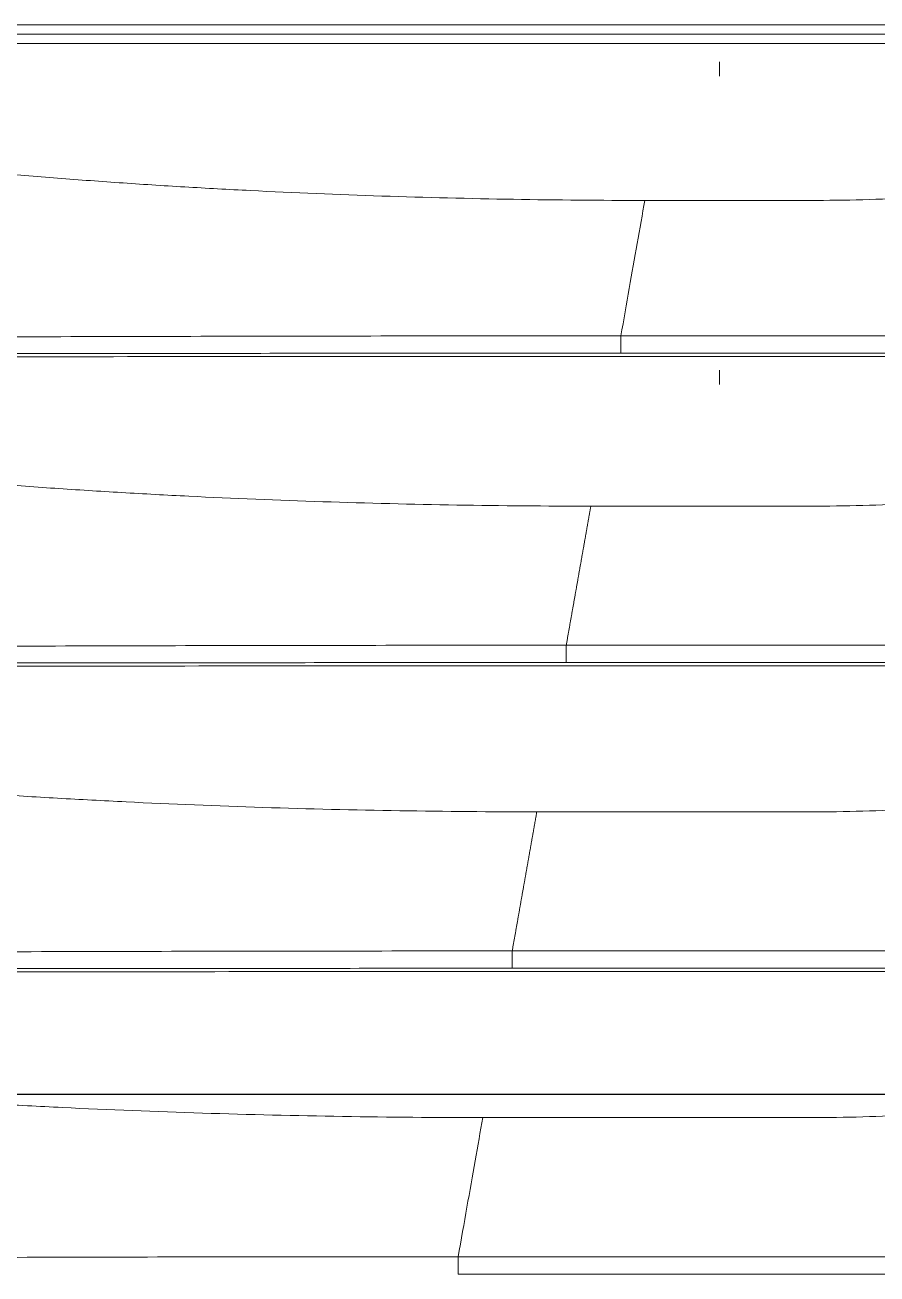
# Model space of a CAD drawing. Header units: inches. Extents: x 3778 to 56227, y -16914 to 35091.
# Drawn here: x 46749.8 to 46793.2, y -10868 to -10804.4 of the extents above; entities that cross this region are included whole.
import ezdxf

# ---------------------------------------------------------------- set-up
doc = ezdxf.new("R2010")
doc.units = ezdxf.units.IN
doc.header["$LTSCALE"] = 100
doc.header["$MEASUREMENT"] = 0
doc.layers.add('2-con', color=2, linetype='Continuous')
doc.layers.add('mark-B', color=2, linetype='Continuous', lineweight=20)

# ---------------------------------------------------------------- blocks, each defined once
blk = doc.blocks.new('cjscjdeh')
at = {"color": 8}
blk.add_line((155159.517, 69984.986), (153729.393, 69984.986), dxfattribs=at)
blk = doc.blocks.new('무풍1way 일반')
at = {"layer": 'mark-B'}
for p, q in [((-357.159, -182.009), (357.159, -182.009)), ((357.159, -182.892), (-357.159, -182.892)), ((355.906, -189.973), (339.223, -189.973)), ((-354.406, -197.573), (354.406, -197.573)), ((354.591, -197.408), (205.056, -197.408)), ((354.406, -198.456), (-354.406, -198.456)), ((353.153, -205.537), (339.223, -205.537)), ((351.838, -212.972), (205.056, -212.972)), ((-351.653, -213.137), (351.653, -213.137)), ((351.653, -214.02), (-351.653, -214.02)), ((350.401, -221.101), (339.223, -221.101)), ((-348.867, -228.887), (348.867, -228.887)), ((349.053, -228.721), (205.054, -228.721)), ((348.867, -229.771), (-348.867, -229.771)), ((347.648, -236.665), (339.223, -236.665)), ((437.6, -244.655), (205.043, -244.655)), ((-464.101, -245.122), (464.101, -245.122)), ((476.318, -245.597), (-476.318, -245.597))]:
    blk.add_line(p, q, dxfattribs=at)
for centre, major_axis, ratio, start_param, end_param in [((343.845, -217.769), (0.001, 12.57), 0.000095, 2.430578, 2.447704), ((343.843, -225.195), (0, 2.91), 0.000083, 2.447704, 2.52166), ((343.843, -225.034), (0, 3.108), 0.000012, 3.600051, 3.761525), ((343.842, -223.203), (-0.001, 5.15), 0.000057, 3.502485, 3.600051), ((343.845, -233.469), (0.001, 12.57), 0.000095, 2.430578, 2.447704), ((343.843, -240.895), (0, 2.91), 0.000083, 2.447704, 2.52166), ((343.843, -240.734), (0, 3.108), 0.000012, 3.600051, 3.761525), ((343.842, -238.902), (-0.001, 5.15), 0.000057, 3.502485, 3.600051)]:
    blk.add_ellipse(centre, major_axis=major_axis, ratio=ratio, start_param=start_param, end_param=end_param, dxfattribs=at)
for points, knots in [([(357.159, -182.892), (357.159, -182.86), (357.159, -182.822), (357.159, -182.739), (357.159, -182.693), (357.159, -182.598), (357.159, -182.548), (357.159, -182.449), (357.159, -182.4), (357.159, -182.306), (357.159, -182.261), (357.159, -182.18), (357.159, -182.144), (357.159, -182.083), (357.159, -182.059), (357.159, -182.023), (357.159, -182.013), (357.159, -182.009)], [0, 0, 0, 0, 0.125, 0.125, 0.25, 0.25, 0.375, 0.375, 0.5, 0.5, 0.625, 0.625, 0.75, 0.75, 0.875, 0.875, 1, 1, 1, 1]), ([(487.798, -182.233), (486.437, -182.234), (485.075, -182.235), (482.352, -182.238), (480.99, -182.24), (476.906, -182.249), (474.183, -182.258), (466.017, -182.292), (460.574, -182.323), (452.411, -182.379), (449.69, -182.399), (444.249, -182.441), (441.528, -182.463), (436.087, -182.507), (433.367, -182.53), (427.926, -182.575), (425.205, -182.597), (419.764, -182.639), (417.043, -182.66), (411.601, -182.699), (408.88, -182.717), (403.438, -182.751), (400.716, -182.767), (395.273, -182.796), (392.551, -182.809), (384.385, -182.844), (378.941, -182.862), (370.773, -182.88), (368.051, -182.885), (362.605, -182.891), (359.882, -182.892), (357.159, -182.892)], [0, 0, 0, 0, 0.03125, 0.03125, 0.0625, 0.0625, 0.125, 0.125, 0.25, 0.25, 0.3125, 0.3125, 0.375, 0.375, 0.4375, 0.4375, 0.5, 0.5, 0.5625, 0.5625, 0.625, 0.625, 0.6875, 0.6875, 0.75, 0.75, 0.875, 0.875, 0.9375, 0.9375, 1, 1, 1, 1]), ([(357.159, -182.891), (356.854, -184.615), (356.422, -187.055), (356.031, -189.266), (355.906, -189.973)], [0, 0, 0, 0, 0.668046, 1, 1, 1, 1]), ([(355.906, -189.973), (358.287, -189.973), (360.667, -189.993), (365.427, -190.069), (367.807, -190.126), (372.566, -190.277), (374.945, -190.371), (377.919, -190.514), (378.514, -190.544), (379.703, -190.607), (380.298, -190.639), (382.081, -190.74), (383.27, -190.813), (385.645, -190.971), (386.831, -191.055), (389.203, -191.237), (390.388, -191.333), (392.755, -191.541), (393.938, -191.652), (396.302, -191.889), (397.483, -192.016), (399.842, -192.286), (401.02, -192.43), (403.374, -192.738), (404.549, -192.902), (406.896, -193.254), (408.068, -193.442), (410.408, -193.846), (411.576, -194.061), (412.742, -194.294)], [0, 0, 0, 0, 0.125, 0.125, 0.25, 0.25, 0.375, 0.375, 0.40625, 0.40625, 0.4375, 0.4375, 0.5, 0.5, 0.5625, 0.5625, 0.625, 0.625, 0.6875, 0.6875, 0.75, 0.75, 0.8125, 0.8125, 0.875, 0.875, 0.9375, 0.9375, 1, 1, 1, 1]), ([(354.406, -197.573), (356.853, -197.573), (359.301, -197.573), (364.195, -197.57), (371.536, -197.565), (378.876, -197.556), (386.215, -197.544), (388.661, -197.54), (393.554, -197.531), (396, -197.526), (400.892, -197.515), (405.784, -197.504), (413.121, -197.485), (420.457, -197.466), (425.348, -197.453), (430.238, -197.439), (432.684, -197.433), (437.575, -197.419), (440.02, -197.413), (447.357, -197.394), (452.248, -197.382), (462.032, -197.362), (466.925, -197.354), (471.819, -197.349)], [0, 0, 0, 0, 0.0625, 0.0625, 0.125, 0.25, 0.25, 0.3125, 0.3125, 0.375, 0.375, 0.4375, 0.5, 0.5625, 0.625, 0.625, 0.6875, 0.6875, 0.75, 0.75, 0.875, 0.875, 1, 1, 1, 1]), ([(354.406, -198.456), (354.406, -198.424), (354.406, -198.386), (354.406, -198.303), (354.406, -198.257), (354.406, -198.162), (354.406, -198.112), (354.406, -198.013), (354.406, -197.964), (354.406, -197.87), (354.406, -197.825), (354.406, -197.744), (354.406, -197.708), (354.406, -197.647), (354.406, -197.623), (354.406, -197.587), (354.406, -197.577), (354.406, -197.573)], [0, 0, 0, 0, 0.125, 0.125, 0.25, 0.25, 0.375, 0.375, 0.5, 0.5, 0.625, 0.625, 0.75, 0.75, 0.875, 0.875, 1, 1, 1, 1]), ([(445.801, -197.247), (442.001, -197.256), (438.202, -197.265), (430.602, -197.283), (426.803, -197.293), (419.204, -197.311), (415.404, -197.321), (407.805, -197.339), (404.005, -197.347), (396.405, -197.363), (392.604, -197.37), (385.003, -197.383), (381.202, -197.389), (373.6, -197.398), (369.799, -197.401), (362.195, -197.406), (358.393, -197.408), (354.591, -197.408)], [0, 0, 0, 0, 0.125, 0.125, 0.25, 0.25, 0.375, 0.375, 0.5, 0.5, 0.625, 0.625, 0.75, 0.75, 0.875, 0.875, 1, 1, 1, 1]), ([(485.04, -197.828), (484.87, -197.828), (484.7, -197.828), (484.359, -197.828), (483.849, -197.828), (482.658, -197.829), (480.275, -197.831), (478.233, -197.835), (474.15, -197.843), (471.428, -197.852), (463.262, -197.884), (457.82, -197.914), (449.657, -197.968), (446.936, -197.987), (441.494, -198.027), (438.773, -198.048), (433.332, -198.091), (430.611, -198.112), (425.17, -198.155), (422.449, -198.176), (417.008, -198.217), (414.287, -198.236), (408.845, -198.273), (406.124, -198.291), (400.681, -198.323), (397.96, -198.338), (392.516, -198.366), (389.795, -198.378), (381.629, -198.411), (376.185, -198.428), (368.019, -198.445), (365.296, -198.449), (359.851, -198.455), (357.129, -198.456), (354.406, -198.456)], [0, 0, 0, 0, 0.003906, 0.003906, 0.007812, 0.015625, 0.03125, 0.0625, 0.0625, 0.125, 0.125, 0.25, 0.25, 0.3125, 0.3125, 0.375, 0.375, 0.4375, 0.4375, 0.5, 0.5, 0.5625, 0.5625, 0.625, 0.625, 0.6875, 0.6875, 0.75, 0.75, 0.875, 0.875, 0.9375, 0.9375, 1, 1, 1, 1]), ([(353.153, -205.537), (353.158, -205.512), (353.167, -205.462), (353.18, -205.387), (353.193, -205.311), (353.207, -205.235), (353.22, -205.159), (353.234, -205.083), (353.247, -205.007), (353.261, -204.93), (353.274, -204.853), (353.288, -204.776), (353.302, -204.699), (353.315, -204.622), (353.329, -204.544), (353.343, -204.466), (353.357, -204.388), (353.37, -204.31), (353.384, -204.232), (353.398, -204.153), (353.412, -204.075), (353.426, -203.996), (353.44, -203.917), (353.454, -203.837), (353.468, -203.758), (353.482, -203.678), (353.496, -203.598), (353.51, -203.518), (353.525, -203.438), (353.539, -203.358), (353.553, -203.277), (353.567, -203.196), (353.582, -203.115), (353.596, -203.034), (353.611, -202.953), (353.625, -202.871), (353.639, -202.789), (353.654, -202.707), (353.668, -202.625), (353.683, -202.543), (353.698, -202.46), (353.712, -202.377), (353.727, -202.294), (353.742, -202.211), (353.756, -202.128), (353.771, -202.044), (353.786, -201.961), (353.801, -201.877), (353.816, -201.793), (353.831, -201.708), (353.846, -201.624), (353.86, -201.539), (353.875, -201.454), (353.891, -201.369), (353.906, -201.284), (353.921, -201.199), (353.936, -201.113), (353.951, -201.027), (353.966, -200.941), (353.982, -200.855), (353.997, -200.769), (354.012, -200.682), (354.027, -200.595), (354.043, -200.508), (354.058, -200.421), (354.074, -200.334), (354.089, -200.246), (354.105, -200.158), (354.12, -200.07), (354.136, -199.982), (354.151, -199.894), (354.167, -199.805), (354.183, -199.717), (354.199, -199.628), (354.214, -199.539), (354.23, -199.449), (354.246, -199.36), (354.262, -199.27), (354.278, -199.18), (354.294, -199.09), (354.31, -199), (354.326, -198.91), (354.342, -198.819), (354.358, -198.728), (354.374, -198.637), (354.39, -198.546), (354.401, -198.485), (354.406, -198.455)], [0, 0, 0, 0, 0.011752, 0.023504, 0.035255, 0.047005, 0.058755, 0.070504, 0.082253, 0.094002, 0.10575, 0.117497, 0.129245, 0.140992, 0.152739, 0.164486, 0.176232, 0.187979, 0.199725, 0.211471, 0.223217, 0.234963, 0.246709, 0.258455, 0.270202, 0.281948, 0.293694, 0.305441, 0.317188, 0.328935, 0.340682, 0.35243, 0.364178, 0.375927, 0.387676, 0.399425, 0.411175, 0.422925, 0.434676, 0.446427, 0.458179, 0.469932, 0.481685, 0.493439, 0.505194, 0.516949, 0.528706, 0.540463, 0.552221, 0.56398, 0.57574, 0.587501, 0.599263, 0.611026, 0.62279, 0.634555, 0.646321, 0.658088, 0.669857, 0.681627, 0.693398, 0.70517, 0.716944, 0.728719, 0.740496, 0.752274, 0.764053, 0.775834, 0.787617, 0.799401, 0.811186, 0.822973, 0.834762, 0.846553, 0.858345, 0.870139, 0.881935, 0.893733, 0.905533, 0.917334, 0.929137, 0.940943, 0.95275, 0.964559, 0.976371, 0.988184, 1, 1, 1, 1]), ([(408.682, -209.798), (407.543, -209.571), (406.402, -209.361), (404.117, -208.966), (402.972, -208.782), (400.679, -208.437), (399.531, -208.275), (397.232, -207.972), (396.081, -207.83), (393.777, -207.563), (392.623, -207.438), (390.314, -207.203), (389.159, -207.094), (386.845, -206.888), (385.688, -206.792), (383.371, -206.612), (382.211, -206.528), (379.891, -206.372), (378.73, -206.299), (376.987, -206.199), (376.406, -206.167), (375.244, -206.105), (374.663, -206.075), (371.757, -205.933), (369.432, -205.839), (364.782, -205.689), (362.457, -205.633), (357.806, -205.557), (355.48, -205.537), (353.153, -205.537)], [0, 0, 0, 0, 0.0625, 0.0625, 0.125, 0.125, 0.1875, 0.1875, 0.25, 0.25, 0.3125, 0.3125, 0.375, 0.375, 0.4375, 0.4375, 0.5, 0.5, 0.5625, 0.5625, 0.59375, 0.59375, 0.625, 0.625, 0.75, 0.75, 0.875, 0.875, 1, 1, 1, 1]), ([(351.653, -213.137), (354.1, -213.137), (356.547, -213.137), (361.44, -213.135), (368.78, -213.13), (376.119, -213.122), (385.904, -213.109), (390.796, -213.101), (398.133, -213.087), (403.025, -213.077), (410.362, -213.061), (417.698, -213.044), (422.588, -213.032), (427.479, -213.021), (429.924, -213.015), (434.815, -213.003), (437.26, -212.997), (444.597, -212.981), (449.488, -212.97), (459.271, -212.953), (464.164, -212.945), (469.057, -212.94)], [0, 0, 0, 0, 0.0625, 0.0625, 0.125, 0.25, 0.25, 0.375, 0.375, 0.4375, 0.5, 0.5625, 0.625, 0.625, 0.6875, 0.6875, 0.75, 0.75, 0.875, 0.875, 1, 1, 1, 1]), ([(443.051, -212.834), (439.251, -212.841), (435.451, -212.849), (427.851, -212.865), (424.051, -212.873), (416.452, -212.889), (412.652, -212.897), (405.052, -212.913), (401.252, -212.92), (393.651, -212.933), (389.851, -212.94), (382.249, -212.951), (378.448, -212.955), (370.846, -212.963), (367.045, -212.966), (359.442, -212.97), (355.64, -212.972), (351.838, -212.972)], [0, 0, 0, 0, 0.125, 0.125, 0.25, 0.25, 0.375, 0.375, 0.5, 0.5, 0.625, 0.625, 0.75, 0.75, 0.875, 0.875, 1, 1, 1, 1]), ([(351.653, -214.02), (351.653, -213.988), (351.653, -213.95), (351.653, -213.867), (351.653, -213.821), (351.653, -213.726), (351.653, -213.676), (351.653, -213.577), (351.653, -213.528), (351.653, -213.434), (351.653, -213.389), (351.653, -213.308), (351.653, -213.272), (351.653, -213.211), (351.653, -213.187), (351.653, -213.151), (351.653, -213.141), (351.653, -213.137)], [0, 0, 0, 0, 0.125, 0.125, 0.25, 0.25, 0.375, 0.375, 0.5, 0.5, 0.625, 0.625, 0.75, 0.75, 0.875, 0.875, 1, 1, 1, 1]), ([(482.282, -213.421), (482.112, -213.421), (481.942, -213.421), (481.602, -213.421), (481.091, -213.422), (479.9, -213.422), (477.518, -213.424), (475.476, -213.428), (471.393, -213.436), (468.671, -213.444), (460.507, -213.475), (455.064, -213.504), (446.901, -213.555), (444.18, -213.574), (438.738, -213.612), (436.018, -213.632), (430.576, -213.673), (427.855, -213.694), (422.414, -213.735), (419.693, -213.755), (414.251, -213.794), (411.53, -213.812), (406.088, -213.848), (403.367, -213.864), (397.925, -213.895), (395.203, -213.909), (389.76, -213.935), (387.039, -213.947), (378.874, -213.978), (373.43, -213.994), (365.264, -214.01), (362.542, -214.014), (357.098, -214.019), (354.376, -214.02), (351.653, -214.02)], [0, 0, 0, 0, 0.003906, 0.003906, 0.007812, 0.015625, 0.03125, 0.0625, 0.0625, 0.125, 0.125, 0.25, 0.25, 0.3125, 0.3125, 0.375, 0.375, 0.4375, 0.4375, 0.5, 0.5, 0.5625, 0.5625, 0.625, 0.625, 0.6875, 0.6875, 0.75, 0.75, 0.875, 0.875, 0.9375, 0.9375, 1, 1, 1, 1]), ([(350.401, -221.101), (350.405, -221.076), (350.414, -221.026), (350.427, -220.951), (350.441, -220.875), (350.454, -220.799), (350.467, -220.723), (350.481, -220.647), (350.494, -220.571), (350.508, -220.494), (350.522, -220.417), (350.535, -220.34), (350.549, -220.263), (350.563, -220.186), (350.576, -220.108), (350.59, -220.03), (350.604, -219.952), (350.618, -219.874), (350.631, -219.796), (350.645, -219.717), (350.659, -219.639), (350.673, -219.56), (350.687, -219.481), (350.701, -219.401), (350.715, -219.322), (350.729, -219.242), (350.744, -219.162), (350.758, -219.082), (350.772, -219.002), (350.786, -218.922), (350.8, -218.841), (350.815, -218.76), (350.829, -218.679), (350.843, -218.598), (350.858, -218.517), (350.872, -218.435), (350.887, -218.353), (350.901, -218.271), (350.916, -218.189), (350.93, -218.107), (350.945, -218.024), (350.96, -217.941), (350.974, -217.858), (350.989, -217.775), (351.004, -217.692), (351.018, -217.608), (351.033, -217.525), (351.048, -217.441), (351.063, -217.357), (351.078, -217.272), (351.093, -217.188), (351.108, -217.103), (351.123, -217.018), (351.138, -216.933), (351.153, -216.848), (351.168, -216.763), (351.183, -216.677), (351.198, -216.591), (351.214, -216.505), (351.229, -216.419), (351.244, -216.333), (351.259, -216.246), (351.275, -216.159), (351.29, -216.072), (351.306, -215.985), (351.321, -215.898), (351.336, -215.81), (351.352, -215.722), (351.368, -215.634), (351.383, -215.546), (351.399, -215.458), (351.414, -215.369), (351.43, -215.281), (351.446, -215.192), (351.462, -215.103), (351.477, -215.013), (351.493, -214.924), (351.509, -214.834), (351.525, -214.744), (351.541, -214.654), (351.557, -214.564), (351.573, -214.474), (351.589, -214.383), (351.605, -214.292), (351.621, -214.201), (351.637, -214.11), (351.648, -214.049), (351.653, -214.019)], [0, 0, 0, 0, 0.011752, 0.023504, 0.035255, 0.047005, 0.058755, 0.070504, 0.082253, 0.094002, 0.10575, 0.117497, 0.129245, 0.140992, 0.152739, 0.164486, 0.176232, 0.187979, 0.199725, 0.211471, 0.223217, 0.234963, 0.246709, 0.258455, 0.270202, 0.281948, 0.293694, 0.305441, 0.317188, 0.328935, 0.340682, 0.35243, 0.364178, 0.375927, 0.387676, 0.399425, 0.411175, 0.422925, 0.434676, 0.446427, 0.458179, 0.469932, 0.481685, 0.493439, 0.505194, 0.516949, 0.528706, 0.540463, 0.552221, 0.56398, 0.57574, 0.587501, 0.599263, 0.611026, 0.62279, 0.634555, 0.646321, 0.658088, 0.669857, 0.681627, 0.693398, 0.70517, 0.716944, 0.728719, 0.740496, 0.752274, 0.764053, 0.775834, 0.787617, 0.799401, 0.811186, 0.822973, 0.834762, 0.846553, 0.858345, 0.870139, 0.881935, 0.893733, 0.905533, 0.917334, 0.929137, 0.940943, 0.95275, 0.964559, 0.976371, 0.988184, 1, 1, 1, 1]), ([(404.76, -225.308), (403.645, -225.087), (402.529, -224.881), (400.292, -224.494), (399.171, -224.314), (396.927, -223.974), (395.803, -223.815), (393.553, -223.515), (392.427, -223.375), (390.171, -223.112), (389.042, -222.988), (386.782, -222.756), (385.651, -222.647), (383.386, -222.443), (382.253, -222.348), (379.985, -222.169), (378.85, -222.086), (376.578, -221.931), (375.441, -221.859), (373.735, -221.759), (373.166, -221.727), (372.028, -221.665), (371.459, -221.636), (368.615, -221.495), (366.339, -221.402), (361.786, -221.252), (359.509, -221.196), (354.955, -221.121), (352.678, -221.101), (350.401, -221.101)], [0, 0, 0, 0, 0.0625, 0.0625, 0.125, 0.125, 0.1875, 0.1875, 0.25, 0.25, 0.3125, 0.3125, 0.375, 0.375, 0.4375, 0.4375, 0.5, 0.5, 0.5625, 0.5625, 0.59375, 0.59375, 0.625, 0.625, 0.75, 0.75, 0.875, 0.875, 1, 1, 1, 1]), ([(348.867, -228.887), (351.314, -228.887), (353.76, -228.887), (358.653, -228.885), (365.992, -228.882), (373.331, -228.876), (383.116, -228.866), (388.008, -228.86), (395.346, -228.85), (400.238, -228.842), (407.576, -228.83), (414.913, -228.816), (419.804, -228.807), (424.695, -228.797), (427.141, -228.793), (432.032, -228.783), (434.477, -228.779), (441.814, -228.765), (446.706, -228.757), (456.49, -228.742), (461.382, -228.736), (466.275, -228.732)], [0, 0, 0, 0, 0.0625, 0.0625, 0.125, 0.25, 0.25, 0.375, 0.375, 0.4375, 0.5, 0.5625, 0.625, 0.625, 0.6875, 0.6875, 0.75, 0.75, 0.875, 0.875, 1, 1, 1, 1]), ([(348.867, -228.887), (348.867, -228.891), (348.867, -228.901), (348.867, -228.937), (348.867, -228.962), (348.867, -229.023), (348.867, -229.059), (348.867, -229.14), (348.867, -229.185), (348.867, -229.279), (348.867, -229.328), (348.867, -229.428), (348.867, -229.477), (348.867, -229.573), (348.867, -229.618), (348.867, -229.702), (348.867, -229.739), (348.867, -229.771)], [0, 0, 0, 0, 0.125, 0.125, 0.25, 0.25, 0.375, 0.375, 0.5, 0.5, 0.625, 0.625, 0.75, 0.75, 0.875, 0.875, 1, 1, 1, 1]), ([(349.053, -228.721), (352.856, -228.721), (356.659, -228.72), (364.266, -228.718), (368.069, -228.715), (375.675, -228.71), (379.478, -228.707), (387.083, -228.699), (390.886, -228.694), (398.491, -228.684), (402.293, -228.679), (409.898, -228.667), (413.7, -228.661), (421.305, -228.648), (425.107, -228.642), (432.711, -228.63), (436.514, -228.623), (440.316, -228.618)], [0, 0, 0, 0, 0.125, 0.125, 0.25, 0.25, 0.375, 0.375, 0.5, 0.5, 0.625, 0.625, 0.75, 0.75, 0.875, 0.875, 1, 1, 1, 1]), ([(479.324, -229.215), (476.605, -229.215), (473.887, -229.218), (468.45, -229.229), (465.732, -229.237), (457.578, -229.266), (452.143, -229.293), (443.99, -229.342), (441.273, -229.359), (435.838, -229.395), (433.121, -229.414), (427.686, -229.453), (424.969, -229.472), (419.534, -229.51), (416.816, -229.529), (411.381, -229.565), (408.664, -229.583), (403.229, -229.615), (400.511, -229.631), (395.075, -229.659), (392.357, -229.672), (386.922, -229.695), (384.204, -229.706), (376.05, -229.734), (370.613, -229.748), (362.459, -229.762), (359.74, -229.765), (355.663, -229.769), (354.304, -229.77), (352.265, -229.771), (351.586, -229.771), (350.226, -229.771), (349.547, -229.771), (348.867, -229.771)], [0, 0, 0, 0, 0.0625, 0.0625, 0.125, 0.125, 0.25, 0.25, 0.3125, 0.3125, 0.375, 0.375, 0.4375, 0.4375, 0.5, 0.5, 0.5625, 0.5625, 0.625, 0.625, 0.6875, 0.6875, 0.75, 0.75, 0.875, 0.875, 0.9375, 0.9375, 0.96875, 0.96875, 0.984375, 0.984375, 1, 1, 1, 1]), ([(348.867, -229.771), (348.575, -231.426), (348.154, -233.801), (347.773, -235.958), (347.648, -236.665)], [0, 0, 0, 0, 0.659736, 1, 1, 1, 1]), ([(347.648, -236.665), (349.882, -236.665), (352.115, -236.685), (356.582, -236.76), (358.815, -236.816), (363.28, -236.964), (365.512, -237.057), (368.302, -237.197), (368.86, -237.226), (369.976, -237.288), (370.534, -237.319), (372.208, -237.419), (373.323, -237.491), (375.551, -237.645), (376.664, -237.727), (378.888, -237.905), (379.999, -237.999), (382.22, -238.202), (383.329, -238.31), (385.546, -238.54), (386.653, -238.662), (388.865, -238.923), (389.969, -239.061), (392.175, -239.357), (393.277, -239.514), (395.478, -239.848), (396.576, -240.026), (398.77, -240.406), (399.864, -240.608), (400.957, -240.825)], [0, 0, 0, 0, 0.125, 0.125, 0.25, 0.25, 0.375, 0.375, 0.40625, 0.40625, 0.4375, 0.4375, 0.5, 0.5, 0.5625, 0.5625, 0.625, 0.625, 0.6875, 0.6875, 0.75, 0.75, 0.8125, 0.8125, 0.875, 0.875, 0.9375, 0.9375, 1, 1, 1, 1])]:
    blk.add_open_spline(points, degree=3, knots=knots, dxfattribs=at)
for points in [[(328.587, -190.553), (329.464, -190.458), (331.222, -190.291), (333.874, -190.109), (336.54, -189.998), (338.327, -189.973), (339.223, -189.973)], [(328.587, -206.117), (329.464, -206.022), (331.222, -205.855), (333.874, -205.673), (336.54, -205.562), (338.327, -205.537), (339.223, -205.537)], [(328.587, -221.681), (329.464, -221.586), (331.222, -221.419), (333.874, -221.237), (336.54, -221.126), (338.327, -221.101), (339.223, -221.101)], [(328.587, -237.245), (329.464, -237.15), (331.222, -236.983), (333.874, -236.801), (336.54, -236.69), (338.327, -236.665), (339.223, -236.665)]]:
    blk.add_open_spline(points, degree=3, dxfattribs=at)
blk = doc.blocks.new('dpdjzjs')
at = {"layer": 'mark-B', "rotation": 180}
blk.add_blockref('무풍1way 일반', (183099.915, 90780.439), dxfattribs=at)

msp = doc.modelspace()

# ---------------------------------------------------------------- block references
msp.add_blockref('cjscjdeh', (-107842.967, -80843.836))
at = {"layer": '2-con'}
msp.add_blockref('dpdjzjs', (-135970.865, -101830.442), dxfattribs=at)

doc.saveas('drawing.dxf')
